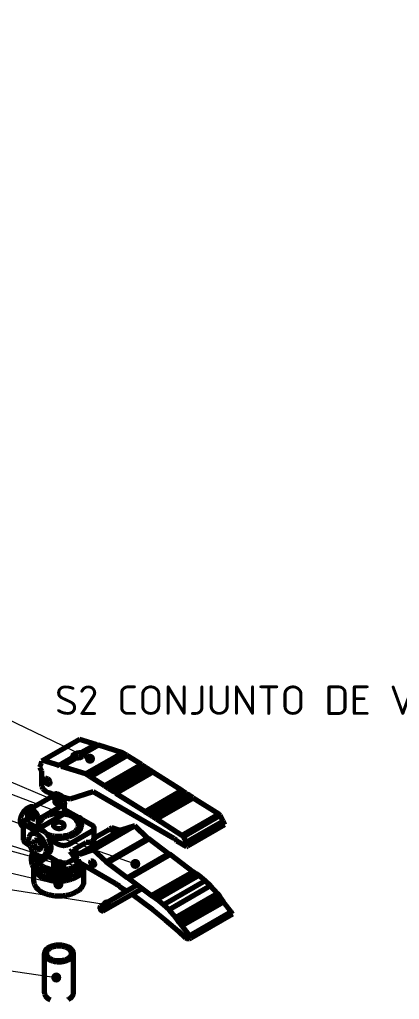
# Model space of a CAD drawing. Header units: millimetres. Extents: x 0 to 841, y 0 to 594.
# Drawn here: x 289.8 to 335, y 408.6 to 525.3 of the extents above; entities that cross this region are included whole.
import ezdxf
from ezdxf.enums import TextEntityAlignment as Align

# ---------------------------------------------------------------- set-up
doc = ezdxf.new("R2010")
doc.units = ezdxf.units.MM
for name, color, linetype, lineweight in [('01-VISIBLE', 7, 'CONTINUOUS', 70), ('06-TEXTO', 7, 'CONTINUOUS', 25), ('08-FINA', 5, 'CONTINUOUS', 18)]:
    doc.layers.add(name, color=color, linetype=linetype, lineweight=lineweight)
doc.styles.add('ISO3098', font='isocpeur.ttf')

msp = doc.modelspace()

# ---------------------------------------------------------------- hatches: boundary and pattern name
at = {"layer": '08-FINA'}
h = msp.add_hatch(color=7, dxfattribs=at)
h.dxf.hatch_style = 1
edge = h.paths.add_edge_path()
edge.add_arc((298.18, 437.23), 0.6, 0, 360)
h = msp.add_hatch(color=7, dxfattribs=at)
h.dxf.hatch_style = 1
edge = h.paths.add_edge_path()
edge.add_arc((294.28, 432.14), 0.6, 0, 360)
h = msp.add_hatch(color=7, dxfattribs=at)
h.dxf.hatch_style = 1
edge = h.paths.add_edge_path()
edge.add_arc((296.84, 429.95), 0.6, 0, 360)
h = msp.add_hatch(color=7, dxfattribs=at)
h.dxf.hatch_style = 1
edge = h.paths.add_edge_path()
edge.add_arc((294.56, 424.67), 0.6, 0, 360)
h = msp.add_hatch(color=7, dxfattribs=at)
h.dxf.hatch_style = 1
edge = h.paths.add_edge_path()
edge.add_arc((296.91, 424.32), 0.6, 0, 360)
h = msp.add_hatch(color=7, dxfattribs=at)
h.dxf.hatch_style = 1
edge = h.paths.add_edge_path()
edge.add_arc((303.57, 424.7), 0.6, 0, 360)
h = msp.add_hatch(color=7, dxfattribs=at)
h.dxf.hatch_style = 1
edge = h.paths.add_edge_path()
edge.add_arc((294.42, 422.27), 0.6, 0, 360)
h = msp.add_hatch(color=7, dxfattribs=at)
h.dxf.hatch_style = 1
edge = h.paths.add_edge_path()
edge.add_arc((300.16, 419.87), 0.6, 0, 360)
h = msp.add_hatch(color=7, dxfattribs=at)
h.dxf.hatch_style = 1
edge = h.paths.add_edge_path()
edge.add_arc((294.16, 411.17), 0.6, 0, 360)

# ---------------------------------------------------------------- linework, layer by layer
at = {"layer": '01-VISIBLE'}
for p, q in [((296.93, 439.53), (292.55, 437)), ((298.87, 438.94), (296.93, 439.53)), ((298.87, 438.94), (297.15, 437.95)), ((298.94, 438.9), (297.24, 437.91)), ((299.11, 438.86), (297.4, 437.87)), ((299.18, 438.84), (297.46, 437.85)), ((298.94, 438.9), (298.87, 438.94)), ((299.01, 438.8), (298.94, 438.9)), ((299.18, 438.84), (299.11, 438.86)), ((302.03, 437.94), (299.18, 438.84)), ((297.65, 435.41), (302.03, 437.94)), ((298.17, 435.11), (302.56, 437.64)), ((298.2, 435.07), (302.58, 437.6)), ((302.56, 437.64), (302.03, 437.94)), ((302.58, 437.6), (302.56, 437.64)), ((304.31, 436.52), (302.58, 437.6)), ((292.37, 436.68), (292.18, 436.24)), ((292.42, 436.93), (292.37, 436.68)), ((292.55, 437), (292.42, 436.93)), ((294.49, 436.41), (292.55, 437)), ((296.2, 437.4), (294.49, 436.41)), ((296.26, 437.35), (294.56, 436.37)), ((296.43, 437.31), (294.73, 436.32)), ((296.53, 437.31), (294.8, 436.31)), ((304.31, 436.52), (299.92, 433.99)), ((304.33, 436.48), (299.95, 433.95)), ((304.33, 436.48), (304.31, 436.52)), ((304.76, 436.23), (304.33, 436.48)), ((292.18, 436.24), (292.42, 435.79)), ((292.42, 435.79), (292.42, 433.91)), ((294.56, 436.37), (294.49, 436.41)), ((294.63, 436.27), (294.56, 436.37)), ((294.73, 436.32), (294.63, 436.27)), ((294.8, 436.31), (294.73, 436.32)), ((297.65, 435.41), (294.8, 436.31)), ((298.17, 435.11), (297.65, 435.41)), ((304.76, 436.23), (300.38, 433.7)), ((304.79, 436.19), (300.4, 433.66)), ((305.19, 435.95), (300.81, 433.42)), ((305.22, 435.91), (300.83, 433.38)), ((305.62, 435.68), (301.24, 433.15)), ((305.65, 435.63), (301.26, 433.1)), ((304.79, 436.19), (304.76, 436.23)), ((305.19, 435.95), (304.79, 436.19)), ((305.22, 435.91), (305.19, 435.95)), ((305.62, 435.68), (305.22, 435.91)), ((305.65, 435.63), (305.62, 435.68)), ((309.12, 433.44), (305.65, 435.63)), ((298.2, 435.07), (298.17, 435.11)), ((299.92, 433.99), (298.2, 435.07)), ((290.95, 431.18), (294.06, 432.97)), ((292.42, 433.91), (292.55, 433.68)), ((292.55, 433.68), (292.95, 433.34)), ((292.95, 433.34), (293.22, 433.19)), ((293.22, 433.19), (293.92, 432.98)), ((295.8, 432.44), (298.56, 433.31)), ((298.56, 433.31), (308.14, 427.78)), ((299.95, 433.95), (299.92, 433.99)), ((300.38, 433.7), (299.95, 433.95)), ((300.4, 433.66), (300.38, 433.7)), ((300.81, 433.42), (300.4, 433.66)), ((300.83, 433.38), (300.81, 433.42)), ((301.24, 433.15), (300.83, 433.38)), ((301.26, 433.1), (301.24, 433.15)), ((304.74, 430.9), (301.26, 433.1)), ((309.12, 433.44), (304.74, 430.9)), ((309.14, 433.39), (304.76, 430.86)), ((309.58, 433.15), (305.19, 430.61)), ((309.6, 433.1), (305.22, 430.57)), ((309.14, 433.39), (309.12, 433.44)), ((309.58, 433.15), (309.14, 433.39)), ((309.6, 433.1), (309.58, 433.15)), ((310.01, 432.87), (309.6, 433.1)), ((292.04, 430.03), (295.15, 431.83)), ((294.89, 432.7), (295.8, 432.44)), ((295.15, 430.7), (295.15, 431.83)), ((310.01, 432.87), (305.62, 430.34)), ((310.03, 432.83), (305.65, 430.3)), ((310.44, 432.59), (306.05, 430.06)), ((310.46, 432.55), (306.08, 430.02)), ((310.03, 432.83), (310.01, 432.87)), ((310.44, 432.59), (310.03, 432.83)), ((310.46, 432.55), (310.44, 432.59)), ((313.5, 430.63), (310.46, 432.55)), ((290.77, 429.64), (290.77, 430.77)), ((292.21, 429.01), (295.06, 430.65)), ((295.15, 431.19), (298.44, 429.3)), ((304.76, 430.86), (304.74, 430.9)), ((305.19, 430.61), (304.76, 430.86)), ((305.22, 430.57), (305.19, 430.61)), ((313.5, 430.63), (309.12, 428.1)), ((313.67, 430.45), (313.5, 430.63)), ((290.28, 427.53), (290.28, 429.62)), ((290.52, 429.95), (290.77, 430.09)), ((290.77, 429.64), (291.81, 429.04)), ((292.04, 428.91), (292.04, 430.03)), ((305.62, 430.34), (305.22, 430.57)), ((305.65, 430.3), (305.62, 430.34)), ((306.05, 430.06), (305.65, 430.3)), ((306.08, 430.02), (306.05, 430.06)), ((309.12, 428.1), (306.08, 430.02)), ((313.67, 430.45), (309.29, 427.92)), ((314.04, 429.81), (309.66, 427.28)), ((314.04, 429.81), (313.67, 430.45)), ((314.18, 429.36), (314.04, 429.81)), ((290.28, 429.13), (290.16, 429.21)), ((290.52, 429.3), (291.75, 428.59)), ((291.89, 428.67), (291.18, 428.26)), ((291.89, 428.67), (291.75, 428.59)), ((295.61, 427.01), (298.44, 428.64)), ((301.88, 428.7), (296.93, 425.84)), ((297.03, 425.97), (301.45, 428.52)), ((297.04, 425.97), (301.46, 428.52)), ((297.05, 425.96), (301.48, 428.52)), ((297.05, 425.97), (301.47, 428.52)), ((297.06, 425.96), (301.48, 428.52)), ((301.65, 428.57), (297.13, 425.96)), ((297.43, 426.06), (301.96, 428.67)), ((298.65, 427.77), (300.45, 428.81)), ((298.67, 427.78), (298.67, 428.97)), ((303.32, 429.1), (298.8, 426.49)), ((300.45, 428.81), (300.55, 428.86)), ((301.45, 428.52), (300.45, 428.81)), ((300.76, 428.99), (300.55, 428.86)), ((300.55, 428.86), (301.41, 428.59)), ((301.62, 428.71), (300.76, 428.99)), ((301.62, 428.71), (301.41, 428.59)), ((301.41, 428.59), (301.65, 428.57)), ((301.46, 428.52), (301.45, 428.52)), ((301.47, 428.52), (301.46, 428.52)), ((301.48, 428.52), (301.47, 428.52)), ((301.65, 428.57), (301.48, 428.52)), ((301.48, 428.52), (301.48, 428.52)), ((301.88, 428.7), (301.62, 428.71)), ((303.51, 429.25), (301.88, 428.7)), ((301.96, 428.67), (303.3, 429.13)), ((303.32, 429.1), (301.96, 428.67)), ((303.3, 429.13), (303.51, 429.25)), ((303.3, 429.13), (303.32, 429.1)), ((305.04, 427.78), (303.51, 429.25)), ((314.18, 429.36), (309.8, 426.83)), ((290.52, 427.21), (290.99, 426.93)), ((293.39, 427.8), (293.25, 427.72)), ((293.25, 427.72), (294.48, 427.01)), ((296.35, 426.44), (297.74, 427.24)), ((300.09, 424.93), (305.04, 427.78)), ((300.26, 424.83), (305.21, 427.69)), ((305.21, 427.69), (305.04, 427.78)), ((307.58, 425.9), (305.21, 427.69)), ((308.14, 427.78), (308.18, 427.78)), ((308.18, 427.78), (308.38, 427.61)), ((308.38, 427.61), (308.5, 427.43)), ((308.5, 427.43), (309.67, 426.76)), ((309.29, 427.92), (309.12, 428.1)), ((309.66, 427.28), (309.29, 427.92)), ((309.8, 426.83), (309.66, 427.28)), ((293.25, 425.99), (292.68, 425.66)), ((296.03, 426.25), (295.81, 426.13)), ((296.67, 425.85), (295.81, 426.13)), ((296.03, 426.25), (296.88, 425.97)), ((296.57, 426.38), (296.23, 426.18)), ((296.35, 426.44), (296.31, 426.42)), ((296.31, 426.42), (296.39, 426.28)), ((296.57, 426.38), (296.35, 426.44)), ((296.88, 425.97), (296.67, 425.85)), ((296.88, 425.97), (297.13, 425.96)), ((298.56, 426.39), (296.93, 425.84)), ((297.43, 426.06), (298.77, 426.51)), ((298.56, 426.39), (298.77, 426.51)), ((300.09, 424.93), (298.56, 426.39)), ((298.77, 426.51), (298.8, 426.49)), ((309.67, 426.76), (309.8, 426.83)), ((291.2, 425.03), (291.2, 425.52)), ((292.94, 425.81), (294.48, 424.92)), ((293.88, 424.01), (293.88, 425.27)), ((295.08, 424.01), (295.08, 424.78)), ((295.61, 424.92), (296.49, 425.43)), ((296.27, 425.56), (296.77, 425.27)), ((296.93, 425.84), (296.67, 425.85)), ((296.77, 425.27), (296.78, 425.11)), ((296.78, 425.11), (296.91, 424.88)), ((296.91, 424.88), (301.17, 422.39)), ((300.26, 424.83), (300.09, 424.93)), ((302.63, 423.05), (300.26, 424.83)), ((307.58, 425.9), (302.63, 423.05)), ((307.75, 425.81), (302.8, 422.95)), ((307.75, 425.81), (307.58, 425.9)), ((310.46, 423.77), (307.75, 425.81)), ((291.5, 422.61), (291.5, 424.24)), ((297.46, 422.61), (297.46, 424.24)), ((310.46, 423.77), (305.51, 420.92)), ((310.62, 423.68), (305.67, 420.82)), ((310.62, 423.68), (310.46, 423.77)), ((310.82, 423.51), (310.62, 423.68)), ((293.88, 423.07), (293.88, 423.17)), ((295.08, 423.07), (295.08, 423.17)), ((302.8, 422.95), (302.63, 423.05)), ((305.51, 420.92), (302.8, 422.95)), ((310.82, 423.51), (305.87, 420.65)), ((311.13, 423.33), (306.18, 420.47)), ((311.89, 422.69), (306.94, 419.84)), ((311.13, 423.33), (310.82, 423.51)), ((311.89, 422.69), (311.13, 423.33)), ((312.54, 422.07), (311.89, 422.69)), ((299.43, 419.66), (303.81, 422.19)), ((299.75, 419.1), (304.37, 421.77)), ((301.17, 422.39), (301.2, 422.35)), ((301.2, 422.35), (301.68, 422.08)), ((301.68, 422.08), (301.7, 422.03)), ((301.7, 422.03), (302.57, 421.47)), ((312.54, 422.07), (307.59, 419.22)), ((313.35, 421.16), (312.54, 422.07)), ((303.17, 421.08), (304.4, 420.2)), ((304.4, 420.2), (305.63, 419.27)), ((305.67, 420.82), (305.51, 420.92)), ((305.87, 420.65), (305.67, 420.82)), ((306.18, 420.47), (305.87, 420.65)), ((306.94, 419.84), (306.18, 420.47)), ((313.35, 421.16), (308.4, 418.3)), ((313.64, 420.8), (308.69, 417.94)), ((313.79, 420.55), (308.84, 417.69)), ((314.07, 420.16), (309.12, 417.31)), ((313.64, 420.8), (313.35, 421.16)), ((313.79, 420.55), (313.64, 420.8)), ((314.07, 420.16), (313.79, 420.55)), ((314.98, 418.98), (314.07, 420.16)), ((305.63, 419.27), (307.18, 418.01)), ((307.59, 419.22), (306.94, 419.84)), ((308.4, 418.3), (307.59, 419.22)), ((314.98, 418.98), (310.03, 416.12)), ((315.14, 418.71), (314.98, 418.98)), ((307.18, 418.01), (308.72, 416.68)), ((308.69, 417.94), (308.4, 418.3)), ((308.84, 417.69), (308.69, 417.94)), ((315.14, 418.71), (310.19, 415.85)), ((308.72, 416.68), (309.55, 415.9)), ((309.12, 417.31), (308.84, 417.69)), ((310.03, 416.12), (309.12, 417.31)), ((309.55, 415.9), (309.7, 415.81)), ((309.7, 415.81), (310.01, 415.77)), ((310.01, 415.77), (310.19, 415.85)), ((310.19, 415.85), (310.03, 416.12)), ((292.75, 409.33), (292.75, 414.04)), ((296.21, 409.33), (296.21, 414.04))]:
    msp.add_line(p, q, dxfattribs=at)
for points in [[(296.12, 437.53), (296.15, 437.62), (296.2, 437.68), (296.26, 437.74), (296.33, 437.78), (296.41, 437.82), (296.49, 437.85), (296.57, 437.88), (296.65, 437.91), (296.73, 437.92), (296.81, 437.94), (296.9, 437.95), (296.98, 437.95), (297.07, 437.95), (297.15, 437.95)], [(297.24, 437.91), (297.23, 437.92), (297.21, 437.93), (297.2, 437.93), (297.18, 437.94), (297.17, 437.94), (297.15, 437.95)], [(297.24, 437.91), (297.25, 437.9), (297.27, 437.88), (297.28, 437.87), (297.29, 437.85), (297.31, 437.84), (297.32, 437.82)], [(297.32, 437.82), (297.33, 437.83), (297.35, 437.84), (297.36, 437.85), (297.38, 437.85), (297.39, 437.86), (297.4, 437.87)], [(297.52, 437.72), (297.51, 437.67), (297.49, 437.62), (297.45, 437.57), (297.41, 437.54), (297.36, 437.5), (297.32, 437.47)], [(297.4, 437.87), (297.41, 437.87), (297.42, 437.86), (297.43, 437.86), (297.44, 437.85), (297.45, 437.85), (297.46, 437.85)], [(297.46, 437.85), (297.47, 437.83), (297.49, 437.81), (297.5, 437.79), (297.51, 437.77), (297.52, 437.75), (297.52, 437.72)], [(296.2, 437.4), (296.18, 437.42), (296.16, 437.44), (296.15, 437.46), (296.13, 437.48), (296.13, 437.51), (296.12, 437.53)], [(296.2, 437.4), (296.21, 437.39), (296.22, 437.38), (296.23, 437.37), (296.24, 437.37), (296.25, 437.36), (296.26, 437.35)], [(296.33, 437.25), (296.32, 437.27), (296.3, 437.28), (296.29, 437.3), (296.28, 437.32), (296.27, 437.33), (296.26, 437.35)], [(296.53, 437.31), (296.51, 437.31), (296.49, 437.31), (296.48, 437.31), (296.46, 437.31), (296.45, 437.31), (296.43, 437.31)], [(297.32, 437.47), (297.24, 437.44), (297.17, 437.4), (297.09, 437.38), (297.01, 437.35), (296.93, 437.34), (296.85, 437.32), (296.77, 437.31), (296.69, 437.31), (296.61, 437.3), (296.53, 437.31)], [(293.31, 434.19), (293.23, 434.17), (293.15, 434.19), (293.08, 434.23), (293.01, 434.28), (292.96, 434.35), (292.91, 434.42), (292.88, 434.49), (292.85, 434.57), (292.83, 434.65), (292.83, 434.74), (292.86, 434.82), (292.91, 434.88)], [(292.91, 434.88), (292.95, 434.89), (292.98, 434.9), (293.01, 434.9), (293.05, 434.89), (293.08, 434.88), (293.11, 434.86)], [(293.11, 434.86), (293.18, 434.81), (293.25, 434.74), (293.3, 434.67), (293.34, 434.59), (293.37, 434.51), (293.39, 434.42), (293.39, 434.34), (293.37, 434.25), (293.31, 434.19)], [(294.89, 432.7), (294.83, 432.76), (294.76, 432.81), (294.69, 432.85), (294.62, 432.9), (294.55, 432.93), (294.48, 432.97), (294.4, 432.99), (294.32, 433.02), (294.24, 433.03), (294.16, 433.04), (294.08, 433.03), (294, 433.01), (293.92, 432.98)], [(294.06, 432.97), (294.14, 433.01), (294.22, 433.02), (294.3, 433.01), (294.38, 432.99), (294.46, 432.96), (294.53, 432.92), (294.6, 432.88), (294.66, 432.83), (294.72, 432.77), (294.78, 432.71), (294.83, 432.65), (294.88, 432.58), (294.93, 432.52), (294.97, 432.45), (295.01, 432.38), (295.04, 432.3), (295.07, 432.23), (295.1, 432.15), (295.12, 432.07), (295.14, 431.99), (295.15, 431.91), (295.15, 431.83)], [(290.16, 429.21), (290.09, 429.25), (290.04, 429.31), (289.99, 429.38), (289.95, 429.45), (289.93, 429.52), (289.91, 429.6), (289.89, 429.68), (289.89, 429.76), (289.89, 429.84), (289.89, 429.92), (289.9, 430), (289.91, 430.08), (289.93, 430.16), (289.95, 430.24), (289.98, 430.32), (290, 430.39), (290.03, 430.47), (290.07, 430.54), (290.1, 430.61), (290.14, 430.68), (290.18, 430.75), (290.22, 430.82), (290.27, 430.89), (290.31, 430.95), (290.36, 431.02), (290.42, 431.08), (290.47, 431.14), (290.53, 431.19), (290.59, 431.25), (290.65, 431.3), (290.72, 431.35), (290.78, 431.39), (290.85, 431.43), (290.92, 431.47), (291, 431.5), (291.08, 431.52), (291.16, 431.53), (291.24, 431.54), (291.32, 431.53), (291.4, 431.51), (291.47, 431.48)], [(290.95, 431.18), (290.89, 431.13), (290.84, 431.07), (290.81, 431), (290.78, 430.92), (290.77, 430.84), (290.77, 430.77)], [(292.04, 430.03), (292.04, 430.11), (292.03, 430.19), (292.01, 430.27), (291.99, 430.35), (291.96, 430.43), (291.93, 430.51), (291.9, 430.58), (291.86, 430.65), (291.82, 430.72), (291.77, 430.79), (291.72, 430.85), (291.67, 430.92), (291.61, 430.97), (291.55, 431.03), (291.49, 431.08), (291.42, 431.13), (291.35, 431.16), (291.27, 431.19), (291.19, 431.21), (291.11, 431.22), (291.03, 431.21), (290.95, 431.18)], [(291.61, 430.03), (291.54, 430.02), (291.46, 430.03), (291.38, 430.07), (291.32, 430.12), (291.26, 430.18), (291.21, 430.24), (291.17, 430.31), (291.14, 430.39), (291.12, 430.47), (291.11, 430.55), (291.11, 430.63), (291.14, 430.7), (291.19, 430.76)], [(291.19, 430.76), (291.23, 430.78), (291.26, 430.78), (291.3, 430.78), (291.34, 430.77), (291.37, 430.76), (291.4, 430.74)], [(291.4, 430.74), (291.47, 430.69), (291.53, 430.63), (291.58, 430.57), (291.63, 430.5), (291.66, 430.42), (291.69, 430.34), (291.7, 430.26), (291.7, 430.17), (291.67, 430.09), (291.61, 430.03)], [(296.81, 429.34), (296.81, 429.43), (296.8, 429.51), (296.78, 429.58), (296.75, 429.66), (296.72, 429.73), (296.68, 429.8), (296.63, 429.87), (296.58, 429.93), (296.53, 429.99), (296.47, 430.05), (296.41, 430.1), (296.35, 430.15), (296.28, 430.2), (296.21, 430.25), (296.15, 430.29), (296.07, 430.33), (296, 430.37), (295.93, 430.4), (295.86, 430.43), (295.78, 430.46), (295.71, 430.49), (295.63, 430.52), (295.55, 430.54), (295.47, 430.56), (295.4, 430.59), (295.32, 430.6), (295.24, 430.62), (295.16, 430.64), (295.08, 430.65), (295, 430.66), (294.92, 430.67), (294.84, 430.68), (294.76, 430.68), (294.68, 430.69), (294.6, 430.69), (294.52, 430.69), (294.44, 430.69), (294.36, 430.69), (294.27, 430.69), (294.19, 430.68), (294.11, 430.68), (294.03, 430.67), (293.95, 430.66), (293.87, 430.65), (293.79, 430.64), (293.71, 430.62), (293.63, 430.6), (293.56, 430.59), (293.48, 430.56), (293.4, 430.54), (293.32, 430.52), (293.25, 430.49), (293.17, 430.46), (293.1, 430.43), (293.02, 430.4), (292.95, 430.37), (292.88, 430.33), (292.81, 430.29), (292.74, 430.25), (292.67, 430.2), (292.61, 430.15), (292.54, 430.1), (292.48, 430.05), (292.43, 429.99), (292.37, 429.93), (292.32, 429.87), (292.28, 429.8), (292.24, 429.73), (292.2, 429.66), (292.18, 429.58), (292.16, 429.51), (292.14, 429.43), (292.14, 429.34)], [(297.2, 429.34), (297.19, 429.43), (297.18, 429.51), (297.16, 429.58), (297.14, 429.66), (297.11, 429.74), (297.07, 429.81), (297.03, 429.88), (296.99, 429.95), (296.94, 430.01), (296.89, 430.07), (296.83, 430.13), (296.77, 430.19), (296.71, 430.24), (296.65, 430.29), (296.58, 430.34), (296.52, 430.38), (296.45, 430.43), (296.38, 430.47), (296.31, 430.51), (296.23, 430.54), (296.16, 430.58), (296.09, 430.61), (296.01, 430.64), (295.94, 430.67), (295.86, 430.7), (295.78, 430.72), (295.7, 430.75), (295.63, 430.77), (295.55, 430.79), (295.47, 430.81), (295.39, 430.82), (295.31, 430.84), (295.23, 430.85), (295.15, 430.87)], [(290.52, 429.95), (290.46, 429.91), (290.4, 429.87), (290.36, 429.82), (290.32, 429.76), (290.29, 429.69), (290.28, 429.62)], [(290.28, 429.62), (290.29, 429.55), (290.32, 429.49), (290.36, 429.43), (290.4, 429.38), (290.46, 429.33), (290.52, 429.3)], [(295.12, 429.3), (295.1, 429.37), (295.06, 429.44), (295.01, 429.5), (294.94, 429.55), (294.87, 429.59), (294.79, 429.62), (294.72, 429.64), (294.64, 429.65), (294.56, 429.66), (294.48, 429.66), (294.4, 429.66), (294.32, 429.65), (294.24, 429.64), (294.16, 429.62), (294.08, 429.59), (294.01, 429.55), (293.95, 429.5), (293.89, 429.44), (293.85, 429.37), (293.84, 429.3)], [(291.18, 428.26), (291.11, 428.21), (291.06, 428.16), (291.01, 428.09), (290.96, 428.02), (290.93, 427.95), (290.91, 427.87), (290.89, 427.79), (290.88, 427.71), (290.87, 427.63), (290.87, 427.55), (290.87, 427.47), (290.88, 427.39), (290.89, 427.31), (290.91, 427.23), (290.92, 427.15), (290.95, 427.07), (290.97, 427), (291, 426.92), (291.03, 426.85), (291.06, 426.77), (291.09, 426.7), (291.13, 426.62), (291.17, 426.55), (291.21, 426.48), (291.25, 426.42), (291.29, 426.35), (291.34, 426.28), (291.39, 426.22), (291.44, 426.16), (291.5, 426.09), (291.55, 426.04), (291.61, 425.98), (291.67, 425.92), (291.73, 425.87), (291.8, 425.82), (291.86, 425.78), (291.93, 425.74)], [(292.68, 425.66), (292.75, 425.71), (292.81, 425.76), (292.85, 425.83), (292.9, 425.89), (292.93, 425.97), (292.95, 426.04), (292.97, 426.12), (292.98, 426.2), (292.99, 426.28), (292.99, 426.36), (292.99, 426.44), (292.98, 426.52), (292.97, 426.6), (292.96, 426.68), (292.94, 426.76), (292.92, 426.84), (292.89, 426.92), (292.87, 426.99), (292.84, 427.07), (292.81, 427.14), (292.77, 427.22), (292.74, 427.29), (292.7, 427.36), (292.66, 427.43), (292.62, 427.5), (292.57, 427.56), (292.53, 427.63), (292.48, 427.69), (292.43, 427.76), (292.37, 427.82), (292.32, 427.88), (292.26, 427.93), (292.2, 427.99), (292.14, 428.04), (292.08, 428.09), (292.01, 428.13), (291.94, 428.18), (291.87, 428.22), (291.8, 428.25), (291.73, 428.28), (291.65, 428.3), (291.57, 428.32), (291.49, 428.33), (291.41, 428.33), (291.33, 428.32), (291.25, 428.29), (291.18, 428.26)], [(291.76, 429.34), (291.76, 429.26), (291.77, 429.17), (291.79, 429.09), (291.82, 429.01), (291.85, 428.93), (291.89, 428.85), (291.94, 428.78), (291.99, 428.71)], [(293.39, 427.8), (293.35, 427.87), (293.3, 427.94), (293.25, 428.01), (293.21, 428.07), (293.16, 428.14), (293.1, 428.2), (293.05, 428.26), (292.99, 428.32), (292.93, 428.38), (292.87, 428.43), (292.8, 428.48), (292.74, 428.53), (292.67, 428.58), (292.6, 428.62), (292.52, 428.65), (292.45, 428.68), (292.37, 428.71), (292.29, 428.73), (292.2, 428.74), (292.12, 428.74), (292.04, 428.73), (291.96, 428.7), (291.89, 428.67)], [(291.89, 428.67), (291.89, 428.67), (291.89, 428.67), (291.89, 428.67), (291.89, 428.67), (291.89, 428.67), (291.89, 428.67)], [(292.14, 429.34), (292.14, 429.26), (292.16, 429.18), (292.18, 429.1), (292.21, 429.03), (292.24, 428.95), (292.28, 428.88), (292.33, 428.81), (292.38, 428.75), (292.43, 428.69)], [(293.02, 428.29), (293.1, 428.26), (293.17, 428.23), (293.25, 428.2), (293.32, 428.17), (293.4, 428.15), (293.48, 428.13), (293.55, 428.1), (293.63, 428.09), (293.71, 428.07), (293.79, 428.05), (293.87, 428.04), (293.95, 428.03), (294.03, 428.02), (294.11, 428.01), (294.19, 428.01), (294.27, 428), (294.35, 428), (294.43, 428), (294.51, 428), (294.59, 428), (294.67, 428), (294.75, 428), (294.83, 428.01), (294.91, 428.02), (294.99, 428.03), (295.07, 428.04), (295.15, 428.05), (295.23, 428.07), (295.3, 428.08), (295.38, 428.1), (295.46, 428.12), (295.54, 428.14), (295.61, 428.17), (295.69, 428.19), (295.77, 428.22), (295.84, 428.25), (295.91, 428.28), (295.99, 428.31), (296.06, 428.35), (296.13, 428.39)], [(293.84, 429.3), (293.85, 429.21), (293.9, 429.14), (293.96, 429.08), (294.03, 429.03), (294.1, 429), (294.18, 428.97), (294.27, 428.95), (294.35, 428.93), (294.44, 428.93), (294.52, 428.93), (294.61, 428.93), (294.69, 428.95), (294.77, 428.97), (294.85, 429), (294.93, 429.03)], [(294.93, 429.03), (294.98, 429.06), (295.02, 429.1), (295.06, 429.14), (295.09, 429.19), (295.11, 429.24), (295.12, 429.3)], [(296.13, 428.39), (296.2, 428.43), (296.27, 428.48), (296.33, 428.53), (296.4, 428.58), (296.46, 428.63), (296.52, 428.69), (296.57, 428.75), (296.63, 428.81), (296.67, 428.88), (296.71, 428.95), (296.75, 429.03), (296.78, 429.1), (296.8, 429.18), (296.81, 429.26), (296.81, 429.34)], [(296.4, 428.23), (296.47, 428.28), (296.54, 428.32), (296.61, 428.37), (296.68, 428.42), (296.74, 428.48), (296.81, 428.53), (296.86, 428.59), (296.92, 428.66), (296.97, 428.72), (297.02, 428.79), (297.07, 428.86), (297.1, 428.94), (297.14, 429.02), (297.16, 429.1), (297.18, 429.18), (297.19, 429.26), (297.2, 429.34)], [(298.67, 428.97), (298.66, 429.04), (298.64, 429.1), (298.6, 429.16), (298.55, 429.21), (298.5, 429.26), (298.44, 429.3)], [(298.44, 428.64), (298.5, 428.68), (298.55, 428.72), (298.6, 428.78), (298.64, 428.83), (298.66, 428.9), (298.67, 428.97)], [(290.28, 427.53), (290.29, 427.46), (290.32, 427.4), (290.36, 427.34), (290.4, 427.29), (290.46, 427.24), (290.52, 427.21)], [(291.63, 427.48), (291.57, 427.42), (291.53, 427.35), (291.51, 427.26), (291.51, 427.18), (291.52, 427.09), (291.54, 427.01), (291.56, 426.93), (291.6, 426.85), (291.64, 426.78), (291.68, 426.7), (291.74, 426.64), (291.8, 426.57), (291.86, 426.52), (291.93, 426.47)], [(292.23, 426.44), (292.29, 426.5), (292.33, 426.57), (292.35, 426.65), (292.35, 426.74), (292.35, 426.82), (292.33, 426.9), (292.3, 426.98), (292.27, 427.06), (292.23, 427.13), (292.19, 427.2), (292.14, 427.27), (292.08, 427.33), (292.02, 427.39), (291.95, 427.44), (291.87, 427.48), (291.79, 427.5), (291.71, 427.51), (291.63, 427.48)], [(293.25, 425.99), (293.31, 426.03), (293.37, 426.09), (293.42, 426.16), (293.46, 426.23), (293.5, 426.3), (293.52, 426.38), (293.54, 426.46), (293.55, 426.54), (293.56, 426.63), (293.56, 426.71), (293.55, 426.79), (293.54, 426.87), (293.53, 426.95), (293.52, 427.03), (293.5, 427.11), (293.48, 427.19), (293.45, 427.27), (293.42, 427.35), (293.39, 427.42), (293.36, 427.5), (293.32, 427.57), (293.29, 427.65), (293.25, 427.72)], [(293.31, 427.93), (293.39, 427.9), (293.47, 427.89), (293.55, 427.87), (293.63, 427.85), (293.71, 427.84), (293.79, 427.83), (293.87, 427.81), (293.95, 427.8), (294.03, 427.8), (294.11, 427.79), (294.19, 427.78), (294.28, 427.78), (294.36, 427.78), (294.44, 427.77), (294.52, 427.77), (294.6, 427.78), (294.68, 427.78), (294.76, 427.78), (294.85, 427.79), (294.93, 427.8), (295.01, 427.8), (295.09, 427.81), (295.17, 427.83), (295.25, 427.84), (295.33, 427.85), (295.41, 427.87), (295.49, 427.89), (295.57, 427.91), (295.65, 427.93), (295.73, 427.95), (295.8, 427.97), (295.88, 428), (295.96, 428.03), (296.03, 428.06), (296.11, 428.09), (296.18, 428.12), (296.26, 428.16), (296.33, 428.19), (296.4, 428.23)], [(298.49, 427.42), (298.41, 427.38), (298.33, 427.34), (298.25, 427.31), (298.17, 427.29), (298.08, 427.27), (298, 427.26), (297.91, 427.25), (297.82, 427.24), (297.74, 427.24)], [(298.7, 427.66), (298.68, 427.61), (298.66, 427.56), (298.62, 427.52), (298.58, 427.48), (298.54, 427.45), (298.49, 427.42)], [(298.62, 427.75), (298.63, 427.75), (298.63, 427.76), (298.63, 427.76), (298.64, 427.76), (298.64, 427.76), (298.65, 427.77)], [(298.67, 427.58), (298.66, 427.61), (298.66, 427.63), (298.65, 427.66), (298.64, 427.69), (298.63, 427.72), (298.62, 427.75)], [(298.65, 427.77), (298.66, 427.75), (298.67, 427.74), (298.68, 427.72), (298.69, 427.7), (298.69, 427.68), (298.7, 427.66)], [(291.41, 426.19), (291.36, 426.12), (291.32, 426.04), (291.28, 425.96), (291.25, 425.87), (291.23, 425.79), (291.21, 425.7), (291.2, 425.61), (291.2, 425.52)], [(291.93, 426.47), (291.98, 426.45), (292.03, 426.43), (292.08, 426.42), (292.13, 426.41), (292.18, 426.42), (292.23, 426.44)], [(295.61, 427.01), (295.53, 426.97), (295.45, 426.94), (295.37, 426.92), (295.29, 426.9), (295.21, 426.88), (295.13, 426.88), (295.04, 426.87), (294.96, 426.88), (294.87, 426.88), (294.79, 426.9), (294.71, 426.92), (294.63, 426.94), (294.55, 426.97), (294.48, 427.01)], [(296.27, 425.56), (296.23, 425.63), (296.18, 425.7), (296.13, 425.76), (296.09, 425.83), (296.04, 425.89), (295.98, 425.95), (295.93, 426.01), (295.87, 426.07), (295.81, 426.13)], [(291.2, 425.52), (291.2, 425.44), (291.21, 425.36), (291.22, 425.28), (291.24, 425.2), (291.27, 425.13), (291.3, 425.05), (291.33, 424.98), (291.37, 424.91), (291.42, 424.84), (291.46, 424.77), (291.51, 424.71), (291.57, 424.65), (291.62, 424.59), (291.68, 424.53), (291.74, 424.48), (291.8, 424.43), (291.86, 424.38), (291.93, 424.33), (292, 424.28), (292.06, 424.24), (292.13, 424.2), (292.2, 424.16), (292.27, 424.12), (292.35, 424.08), (292.42, 424.05), (292.49, 424.01), (292.57, 423.98), (292.64, 423.95), (292.72, 423.92), (292.79, 423.9), (292.87, 423.87), (292.95, 423.85), (293.02, 423.82), (293.1, 423.8), (293.18, 423.78), (293.26, 423.76), (293.34, 423.74), (293.42, 423.73), (293.5, 423.71), (293.58, 423.7), (293.66, 423.69), (293.74, 423.68), (293.82, 423.67), (293.9, 423.66), (293.98, 423.65), (294.06, 423.64), (294.14, 423.64), (294.22, 423.63), (294.3, 423.63), (294.38, 423.63), (294.46, 423.63), (294.54, 423.63), (294.62, 423.63), (294.7, 423.63), (294.79, 423.64), (294.87, 423.64), (294.95, 423.65), (295.03, 423.65), (295.11, 423.66), (295.19, 423.67), (295.27, 423.68), (295.35, 423.69), (295.43, 423.71), (295.51, 423.72), (295.59, 423.74), (295.67, 423.76), (295.74, 423.77), (295.82, 423.79), (295.9, 423.81), (295.98, 423.84), (296.06, 423.86), (296.13, 423.89), (296.21, 423.91), (296.28, 423.94), (296.36, 423.97), (296.43, 424), (296.51, 424.03), (296.58, 424.07), (296.65, 424.1), (296.73, 424.14), (296.8, 424.18)], [(291.2, 425.03), (291.2, 424.95), (291.21, 424.87), (291.22, 424.79), (291.24, 424.71), (291.27, 424.64), (291.3, 424.56), (291.33, 424.49), (291.37, 424.42), (291.42, 424.35), (291.46, 424.28), (291.51, 424.22), (291.57, 424.16), (291.62, 424.1), (291.68, 424.04), (291.74, 423.99), (291.8, 423.94), (291.86, 423.89), (291.93, 423.84), (292, 423.79), (292.06, 423.75), (292.13, 423.71), (292.2, 423.67), (292.27, 423.63), (292.35, 423.59), (292.42, 423.56), (292.49, 423.52), (292.57, 423.49), (292.64, 423.46), (292.72, 423.43), (292.79, 423.41), (292.87, 423.38), (292.95, 423.36), (293.02, 423.33), (293.1, 423.31), (293.18, 423.29), (293.26, 423.27), (293.34, 423.25), (293.42, 423.24), (293.5, 423.22), (293.58, 423.21), (293.66, 423.2), (293.74, 423.19), (293.82, 423.18), (293.9, 423.17), (293.98, 423.16), (294.06, 423.15), (294.14, 423.15), (294.22, 423.14), (294.3, 423.14), (294.38, 423.14), (294.46, 423.14), (294.54, 423.14), (294.62, 423.14), (294.7, 423.14), (294.79, 423.15), (294.87, 423.15), (294.95, 423.16), (295.03, 423.16), (295.11, 423.17), (295.19, 423.18), (295.27, 423.19), (295.35, 423.2), (295.43, 423.22), (295.51, 423.23), (295.59, 423.25), (295.67, 423.27), (295.74, 423.28), (295.82, 423.3), (295.9, 423.32), (295.98, 423.35), (296.06, 423.37), (296.13, 423.4), (296.21, 423.42), (296.28, 423.45), (296.36, 423.48), (296.43, 423.51), (296.51, 423.54), (296.58, 423.58), (296.65, 423.61), (296.73, 423.65), (296.8, 423.69)], [(291.84, 425.79), (291.83, 425.75), (291.82, 425.7), (291.81, 425.66), (291.8, 425.61), (291.8, 425.57), (291.8, 425.52)], [(291.8, 425.52), (291.8, 425.44), (291.81, 425.36), (291.83, 425.28), (291.85, 425.2), (291.88, 425.13), (291.92, 425.06), (291.96, 424.99), (292.01, 424.92), (292.06, 424.85), (292.11, 424.79), (292.17, 424.74), (292.23, 424.68), (292.29, 424.63), (292.35, 424.58), (292.42, 424.53), (292.48, 424.49), (292.55, 424.44), (292.62, 424.4), (292.7, 424.36), (292.77, 424.33), (292.84, 424.29), (292.92, 424.26), (292.99, 424.23), (293.07, 424.2), (293.14, 424.18), (293.22, 424.15), (293.3, 424.13), (293.38, 424.11), (293.46, 424.09), (293.54, 424.07), (293.61, 424.06), (293.69, 424.04), (293.77, 424.03), (293.85, 424.02), (293.93, 424.01), (294.02, 424), (294.1, 423.99), (294.18, 423.98), (294.26, 423.98), (294.34, 423.98), (294.42, 423.97), (294.5, 423.97), (294.58, 423.97), (294.66, 423.98), (294.74, 423.98), (294.82, 423.99), (294.91, 423.99), (294.99, 424), (295.07, 424.01), (295.15, 424.02), (295.23, 424.04), (295.31, 424.05), (295.39, 424.07), (295.47, 424.08), (295.54, 424.1), (295.62, 424.12), (295.7, 424.14), (295.78, 424.17), (295.85, 424.19), (295.93, 424.22), (296.01, 424.25), (296.08, 424.28), (296.16, 424.31), (296.23, 424.35), (296.3, 424.39), (296.37, 424.43)], [(292.04, 425.68), (292, 425.62), (291.95, 425.55), (291.92, 425.49), (291.88, 425.42), (291.85, 425.35), (291.83, 425.28)], [(292.37, 425.59), (292.3, 425.55), (292.23, 425.51), (292.16, 425.46), (292.1, 425.41), (292.03, 425.36), (291.97, 425.31), (291.91, 425.25), (291.86, 425.2)], [(291.93, 425.74), (292.01, 425.69), (292.09, 425.66), (292.17, 425.63), (292.26, 425.61), (292.34, 425.59), (292.43, 425.59), (292.52, 425.6), (292.6, 425.62), (292.68, 425.66)], [(293.36, 425.56), (293.28, 425.54), (293.21, 425.51), (293.13, 425.48), (293.05, 425.45), (292.98, 425.41), (292.9, 425.38), (292.83, 425.34), (292.76, 425.29), (292.69, 425.25), (292.62, 425.2), (292.56, 425.15), (292.5, 425.09), (292.44, 425.04), (292.38, 424.98), (292.33, 424.91), (292.28, 424.84), (292.24, 424.77), (292.21, 424.7)], [(295.61, 424.92), (295.53, 424.88), (295.45, 424.85), (295.37, 424.83), (295.29, 424.81), (295.21, 424.79), (295.13, 424.79), (295.04, 424.78), (294.96, 424.79), (294.87, 424.79), (294.79, 424.81), (294.71, 424.83), (294.63, 424.85), (294.55, 424.88), (294.48, 424.92)], [(296.75, 424.7), (296.71, 424.78), (296.66, 424.85), (296.61, 424.92), (296.56, 424.99), (296.5, 425.06), (296.43, 425.12), (296.37, 425.17), (296.29, 425.22), (296.22, 425.27)], [(296.37, 424.43), (296.45, 424.47), (296.52, 424.52), (296.59, 424.57), (296.67, 424.63), (296.73, 424.69), (296.8, 424.75), (296.86, 424.81), (296.92, 424.88)], [(298.65, 424.5), (298.57, 424.48), (298.5, 424.51), (298.43, 424.56), (298.38, 424.62), (298.33, 424.68), (298.3, 424.76), (298.27, 424.83), (298.26, 424.91), (298.28, 424.99), (298.33, 425.05)], [(298.33, 425.05), (298.36, 425.06), (298.38, 425.07), (298.41, 425.07), (298.44, 425.06), (298.47, 425.05), (298.49, 425.04)], [(298.49, 425.04), (298.56, 424.98), (298.62, 424.91), (298.67, 424.83), (298.7, 424.75), (298.72, 424.66), (298.71, 424.57), (298.65, 424.5)], [(291.51, 424.23), (291.52, 424.15), (291.54, 424.07), (291.57, 423.99), (291.6, 423.92), (291.64, 423.85), (291.68, 423.78), (291.73, 423.71), (291.78, 423.65), (291.83, 423.59), (291.88, 423.53), (291.94, 423.47), (292, 423.42), (292.06, 423.37), (292.13, 423.32), (292.19, 423.27), (292.26, 423.23), (292.33, 423.18), (292.4, 423.14), (292.47, 423.11), (292.54, 423.07), (292.61, 423.03), (292.69, 423), (292.76, 422.97), (292.84, 422.94), (292.91, 422.91), (292.99, 422.89), (293.06, 422.86), (293.14, 422.84), (293.22, 422.82), (293.3, 422.8), (293.37, 422.78), (293.45, 422.76), (293.53, 422.74), (293.61, 422.73), (293.69, 422.72), (293.77, 422.71), (293.85, 422.69), (293.93, 422.69), (294.01, 422.68), (294.09, 422.67), (294.17, 422.67), (294.25, 422.66), (294.33, 422.66), (294.41, 422.66), (294.49, 422.66), (294.57, 422.66), (294.65, 422.66), (294.73, 422.66), (294.81, 422.67), (294.9, 422.67), (294.98, 422.68), (295.06, 422.69), (295.14, 422.7), (295.21, 422.71), (295.29, 422.72), (295.37, 422.74), (295.45, 422.75), (295.53, 422.77), (295.61, 422.79), (295.69, 422.8), (295.77, 422.83), (295.84, 422.85), (295.92, 422.87), (296, 422.9), (296.07, 422.92), (296.15, 422.95), (296.22, 422.98), (296.3, 423.01), (296.37, 423.05), (296.44, 423.08), (296.51, 423.12), (296.58, 423.16)], [(296.58, 423.16), (296.66, 423.2), (296.73, 423.25), (296.79, 423.29), (296.86, 423.34), (296.93, 423.4), (296.99, 423.45), (297.05, 423.51), (297.11, 423.57), (297.16, 423.63), (297.21, 423.7), (297.26, 423.76), (297.3, 423.84), (297.34, 423.91), (297.38, 423.98), (297.41, 424.06), (297.43, 424.14), (297.44, 424.23)], [(296.8, 424.18), (296.87, 424.23), (296.95, 424.28), (297.02, 424.33), (297.09, 424.38), (297.16, 424.44), (297.23, 424.49), (297.3, 424.56), (297.36, 424.62)], [(296.8, 423.69), (296.87, 423.73), (296.93, 423.78), (297, 423.82), (297.07, 423.87), (297.13, 423.92), (297.2, 423.97), (297.26, 424.03), (297.32, 424.08), (297.37, 424.14), (297.43, 424.2), (297.48, 424.27), (297.53, 424.33), (297.57, 424.4), (297.61, 424.47)], [(291.5, 422.61), (291.5, 422.53), (291.51, 422.45), (291.53, 422.37), (291.55, 422.3), (291.57, 422.22), (291.61, 422.15), (291.64, 422.08), (291.69, 422.01), (291.73, 421.94), (291.78, 421.88), (291.83, 421.82), (291.89, 421.76), (291.95, 421.7), (292.01, 421.65), (292.07, 421.6), (292.13, 421.55), (292.2, 421.5), (292.27, 421.46), (292.33, 421.42), (292.4, 421.38), (292.47, 421.34), (292.55, 421.3), (292.62, 421.27), (292.69, 421.23), (292.77, 421.2), (292.84, 421.17), (292.92, 421.15), (292.99, 421.12), (293.07, 421.1), (293.15, 421.07), (293.22, 421.05), (293.3, 421.03), (293.38, 421.01), (293.46, 421), (293.54, 420.98), (293.62, 420.97), (293.7, 420.95), (293.77, 420.94), (293.85, 420.93), (293.93, 420.92), (294.01, 420.91), (294.09, 420.91), (294.17, 420.9), (294.26, 420.9), (294.34, 420.89), (294.42, 420.89), (294.5, 420.89), (294.58, 420.89), (294.66, 420.9), (294.74, 420.9), (294.82, 420.9), (294.9, 420.91), (294.98, 420.92), (295.06, 420.93), (295.14, 420.94), (295.22, 420.95), (295.3, 420.96), (295.38, 420.97), (295.45, 420.99), (295.53, 421), (295.61, 421.02), (295.69, 421.04), (295.77, 421.06), (295.84, 421.08), (295.92, 421.11), (296, 421.13), (296.07, 421.16), (296.15, 421.19), (296.22, 421.22), (296.3, 421.25), (296.37, 421.28), (296.44, 421.32), (296.51, 421.36), (296.58, 421.4)], [(292.95, 423.35), (293.02, 423.32), (293.1, 423.29), (293.17, 423.26), (293.25, 423.23), (293.32, 423.2), (293.4, 423.18), (293.48, 423.16), (293.56, 423.14), (293.64, 423.12), (293.71, 423.1), (293.79, 423.09), (293.87, 423.07), (293.95, 423.06), (294.03, 423.05), (294.11, 423.04), (294.19, 423.04), (294.27, 423.03), (294.36, 423.03), (294.44, 423.03), (294.52, 423.03), (294.6, 423.03), (294.68, 423.03), (294.76, 423.04), (294.84, 423.04), (294.92, 423.05), (295, 423.06), (295.08, 423.07), (295.16, 423.09), (295.24, 423.1), (295.32, 423.12), (295.4, 423.14), (295.47, 423.16), (295.55, 423.18), (295.63, 423.2), (295.71, 423.23), (295.78, 423.26), (295.86, 423.29), (295.93, 423.32), (296, 423.35)], [(293.32, 423.26), (293.32, 423.25), (293.31, 423.24), (293.3, 423.24), (293.29, 423.23), (293.29, 423.22), (293.28, 423.22)], [(295.67, 423.22), (295.67, 423.22), (295.66, 423.23), (295.65, 423.24), (295.64, 423.24), (295.64, 423.25), (295.63, 423.26)], [(296.58, 421.4), (296.65, 421.44), (296.72, 421.48), (296.79, 421.53), (296.86, 421.58), (296.92, 421.63), (296.99, 421.68), (297.05, 421.74), (297.1, 421.8), (297.16, 421.86), (297.21, 421.93), (297.26, 421.99), (297.3, 422.06), (297.34, 422.14), (297.37, 422.21), (297.4, 422.29), (297.43, 422.37), (297.44, 422.45), (297.45, 422.53), (297.46, 422.61)], [(299.75, 419.1), (299.67, 419.09), (299.6, 419.12), (299.53, 419.16), (299.48, 419.22), (299.43, 419.29), (299.4, 419.36), (299.37, 419.44), (299.37, 419.52), (299.38, 419.6), (299.43, 419.66)], [(299.43, 419.66), (299.46, 419.67), (299.49, 419.67), (299.51, 419.67), (299.54, 419.66), (299.57, 419.65), (299.59, 419.64)], [(299.59, 419.64), (299.67, 419.59), (299.72, 419.52), (299.77, 419.44), (299.8, 419.35), (299.82, 419.26), (299.81, 419.17), (299.75, 419.1)], [(296.21, 414.04), (296.2, 414.12), (296.18, 414.2), (296.16, 414.27), (296.12, 414.35), (296.08, 414.41), (296.03, 414.48), (295.97, 414.54), (295.92, 414.59), (295.85, 414.64), (295.79, 414.69), (295.72, 414.73), (295.65, 414.77), (295.58, 414.81), (295.5, 414.84), (295.43, 414.87), (295.35, 414.9), (295.27, 414.92), (295.2, 414.95), (295.12, 414.96), (295.04, 414.98), (294.96, 415), (294.88, 415.01), (294.8, 415.02), (294.72, 415.03), (294.64, 415.03), (294.56, 415.03), (294.48, 415.04), (294.4, 415.03), (294.31, 415.03), (294.23, 415.03), (294.15, 415.02), (294.07, 415.01), (293.99, 415), (293.91, 414.98), (293.84, 414.96), (293.76, 414.95), (293.68, 414.92), (293.6, 414.9), (293.53, 414.87), (293.45, 414.84), (293.38, 414.81), (293.31, 414.77), (293.23, 414.73), (293.17, 414.69), (293.1, 414.64), (293.04, 414.59), (292.98, 414.54), (292.92, 414.48), (292.87, 414.41), (292.83, 414.35), (292.8, 414.27), (292.77, 414.2), (292.75, 414.12), (292.75, 414.04)], [(295.97, 414.04), (295.96, 414.12), (295.94, 414.2), (295.91, 414.27), (295.87, 414.34), (295.82, 414.41), (295.76, 414.47), (295.7, 414.52), (295.64, 414.57), (295.57, 414.62), (295.5, 414.66), (295.43, 414.7), (295.35, 414.73), (295.28, 414.76), (295.2, 414.79), (295.12, 414.81), (295.04, 414.83), (294.96, 414.85), (294.88, 414.86), (294.8, 414.88), (294.72, 414.89), (294.64, 414.89), (294.56, 414.9), (294.48, 414.9), (294.39, 414.9), (294.31, 414.89), (294.23, 414.89), (294.15, 414.88), (294.07, 414.86), (293.99, 414.85), (293.91, 414.83), (293.83, 414.81), (293.75, 414.79), (293.67, 414.76), (293.6, 414.73), (293.52, 414.7), (293.45, 414.66), (293.38, 414.62), (293.31, 414.57), (293.25, 414.52), (293.19, 414.47), (293.13, 414.41), (293.08, 414.34), (293.04, 414.27), (293.01, 414.2), (292.99, 414.12), (292.99, 414.04)], [(292.75, 414.04), (292.75, 413.96), (292.77, 413.88), (292.79, 413.8), (292.83, 413.73), (292.87, 413.66), (292.92, 413.6), (292.98, 413.54), (293.03, 413.49), (293.1, 413.43), (293.16, 413.39), (293.23, 413.34), (293.3, 413.3), (293.37, 413.27), (293.44, 413.24), (293.52, 413.21), (293.59, 413.18), (293.67, 413.15), (293.75, 413.13), (293.83, 413.11), (293.9, 413.09), (293.98, 413.08), (294.06, 413.07), (294.14, 413.06), (294.22, 413.05), (294.3, 413.04), (294.38, 413.04), (294.46, 413.04), (294.54, 413.04), (294.62, 413.04), (294.7, 413.05), (294.78, 413.05), (294.86, 413.06), (294.94, 413.08), (295.02, 413.09), (295.1, 413.11), (295.18, 413.12), (295.26, 413.15), (295.33, 413.17), (295.41, 413.2), (295.48, 413.22), (295.56, 413.26), (295.63, 413.29), (295.7, 413.33)], [(292.99, 414.04), (292.99, 413.96), (293.01, 413.88), (293.04, 413.8), (293.08, 413.73), (293.13, 413.67), (293.18, 413.61), (293.24, 413.56), (293.3, 413.51), (293.37, 413.46), (293.44, 413.42), (293.51, 413.38), (293.58, 413.35), (293.66, 413.32), (293.73, 413.29), (293.81, 413.27), (293.89, 413.25), (293.97, 413.23), (294.05, 413.21), (294.13, 413.2), (294.21, 413.19), (294.29, 413.18), (294.37, 413.18), (294.45, 413.18), (294.53, 413.18), (294.61, 413.18), (294.69, 413.19), (294.77, 413.19), (294.85, 413.2), (294.93, 413.22), (295, 413.23), (295.08, 413.25), (295.16, 413.27), (295.24, 413.3), (295.31, 413.33), (295.39, 413.36), (295.46, 413.39), (295.53, 413.43)], [(295.53, 413.43), (295.6, 413.47), (295.67, 413.53), (295.74, 413.58), (295.8, 413.64), (295.86, 413.71), (295.9, 413.79), (295.94, 413.87), (295.96, 413.95), (295.97, 414.04)], [(295.7, 413.33), (295.77, 413.37), (295.84, 413.42), (295.9, 413.47), (295.96, 413.53), (296.02, 413.59), (296.07, 413.65), (296.12, 413.72), (296.16, 413.8), (296.18, 413.87), (296.2, 413.95), (296.21, 414.04)], [(292.75, 409.33), (292.75, 409.25), (292.77, 409.18), (292.79, 409.1), (292.83, 409.03), (292.87, 408.96), (292.92, 408.9), (292.98, 408.84), (293.03, 408.78), (293.1, 408.73), (293.16, 408.68), (293.23, 408.64), (293.3, 408.6), (293.37, 408.57), (293.44, 408.53)], [(295.56, 408.55), (295.63, 408.59), (295.7, 408.63)], [(295.7, 408.63), (295.77, 408.67), (295.84, 408.72), (295.9, 408.77), (295.96, 408.82), (296.02, 408.88), (296.07, 408.95), (296.12, 409.02), (296.16, 409.09), (296.18, 409.17), (296.2, 409.25), (296.21, 409.33)]]:
    msp.add_lwpolyline(points, dxfattribs=at)
at = {"layer": '08-FINA'}
for p, q in [((51.06, 556.05), (298.18, 437.23)), ((51.15, 534.26), (294.28, 432.14)), ((51.21, 523.4), (296.84, 429.95)), ((51.25, 512.52), (303.57, 424.7)), ((51.29, 501.65), (296.91, 424.32)), ((51.34, 490.82), (294.56, 424.67)), ((51.38, 479.96), (294.42, 422.27)), ((51.45, 458.31), (300.16, 419.87)), ((51.45, 447.34), (294.16, 411.17))]:
    msp.add_line(p, q, dxfattribs=at)

# ---------------------------------------------------------------- texts
at = {"layer": '06-TEXTO', "style": 'ISO3098'}
msp.add_text('S2 CONJUNTO DE VÁLVULA', height=3.5, dxfattribs=at).set_placement((324.25, 444.2), align=Align.MIDDLE_CENTER)

doc.saveas('drawing.dxf')
